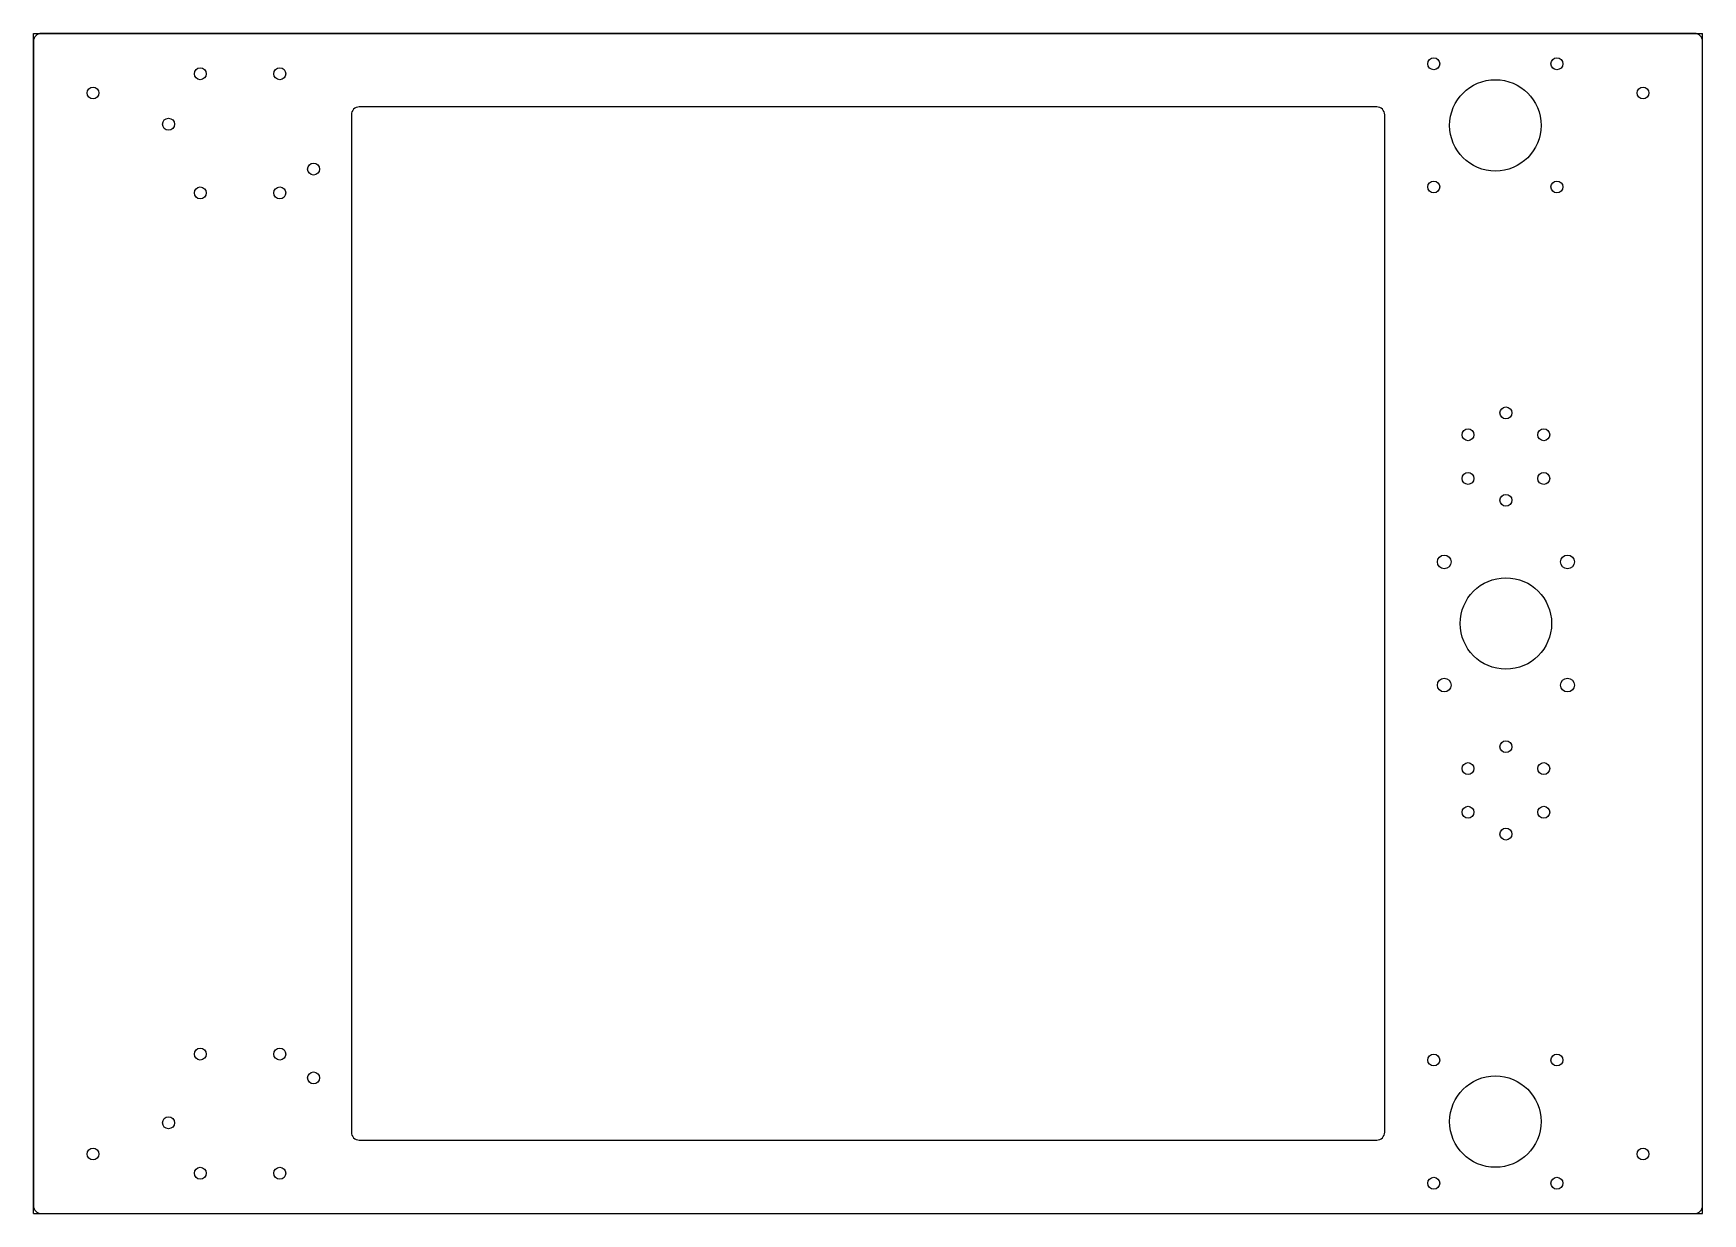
# Model space of a CAD drawing. Header units: millimetres. Extents: x 0 to 420, y 0 to 297.
import ezdxf

# ---------------------------------------------------------------- set-up
doc = ezdxf.new("R2010")
doc.units = ezdxf.units.MM
doc.header["$LTSCALE"] = 23.1
doc.layers.get('0').update_dxf_attribs({"linetype": 'CONTINUOUS'})
doc.layers.add('02___PRT_ALL_AXES', color=7, linetype='CONTINUOUS')

msp = doc.modelspace()

# ---------------------------------------------------------------- linework, layer by layer
at = {"color": 7, "linetype": 'CONTINUOUS'}
for p, q in [((0, 0), (0, 297)), ((0, 297), (420, 297)), ((0, 295), (0, 2)), ((418, 297), (2, 297)), ((420, 0), (420, 297)), ((420, 2), (420, 295)), ((338, 278.5), (82, 278.5)), ((80, 276.5), (80, 20.5)), ((340, 20.5), (340, 276.5)), ((82, 18.5), (338, 18.5)), ((0, 0), (420, 0)), ((2, 0), (418, 0))]:
    msp.add_line(p, q, dxfattribs=at)
for centre, start, end in [((2, 295), 90, 180), ((418, 295), 0, 90), ((82, 276.5), 90, 180), ((338, 276.5), 0, 90), ((82, 20.5), 180, 270), ((338, 20.5), 270, 360), ((2, 2), 180, 270), ((418, 2), 270, 360)]:
    msp.add_arc(centre, 2, start, end, dxfattribs=at)
at = {"layer": '02___PRT_ALL_AXES', "color": 7, "linetype": 'CONTINUOUS'}
for centre, radius in [((352.35, 289.35), 1.5), ((383.35, 289.35), 1.5), ((42, 286.85), 1.5), ((62, 286.85), 1.5), ((15, 282), 1.5), ((367.85, 273.85), 11.5), ((405, 282), 1.5), ((34, 274.15), 1.5), ((70.5, 262.85), 1.5), ((42, 256.85), 1.5), ((62, 256.85), 1.5), ((352.35, 258.35), 1.5), ((383.35, 258.35), 1.5), ((370.5, 201.5), 1.5), ((360.97, 196), 1.5), ((380.03, 196), 1.5), ((360.97, 185), 1.5), ((380.03, 185), 1.5), ((370.5, 179.5), 1.5), ((355, 164), 1.73), ((386, 164), 1.73), ((370.5, 148.5), 11.5), ((355, 133), 1.73), ((386, 133), 1.73), ((370.5, 117.5), 1.5), ((360.97, 112), 1.5), ((380.03, 112), 1.5), ((360.97, 101), 1.5), ((380.03, 101), 1.5), ((370.5, 95.5), 1.5), ((42, 40.15), 1.5), ((62, 40.15), 1.5), ((352.35, 38.65), 1.5), ((383.35, 38.65), 1.5), ((70.5, 34.15), 1.5), ((367.85, 23.15), 11.5), ((34, 22.85), 1.5), ((15, 15), 1.5), ((405, 15), 1.5), ((42, 10.15), 1.5), ((62, 10.15), 1.5), ((352.35, 7.65), 1.5), ((383.35, 7.65), 1.5)]:
    msp.add_circle(centre, radius, dxfattribs=at)

doc.saveas('drawing.dxf')
